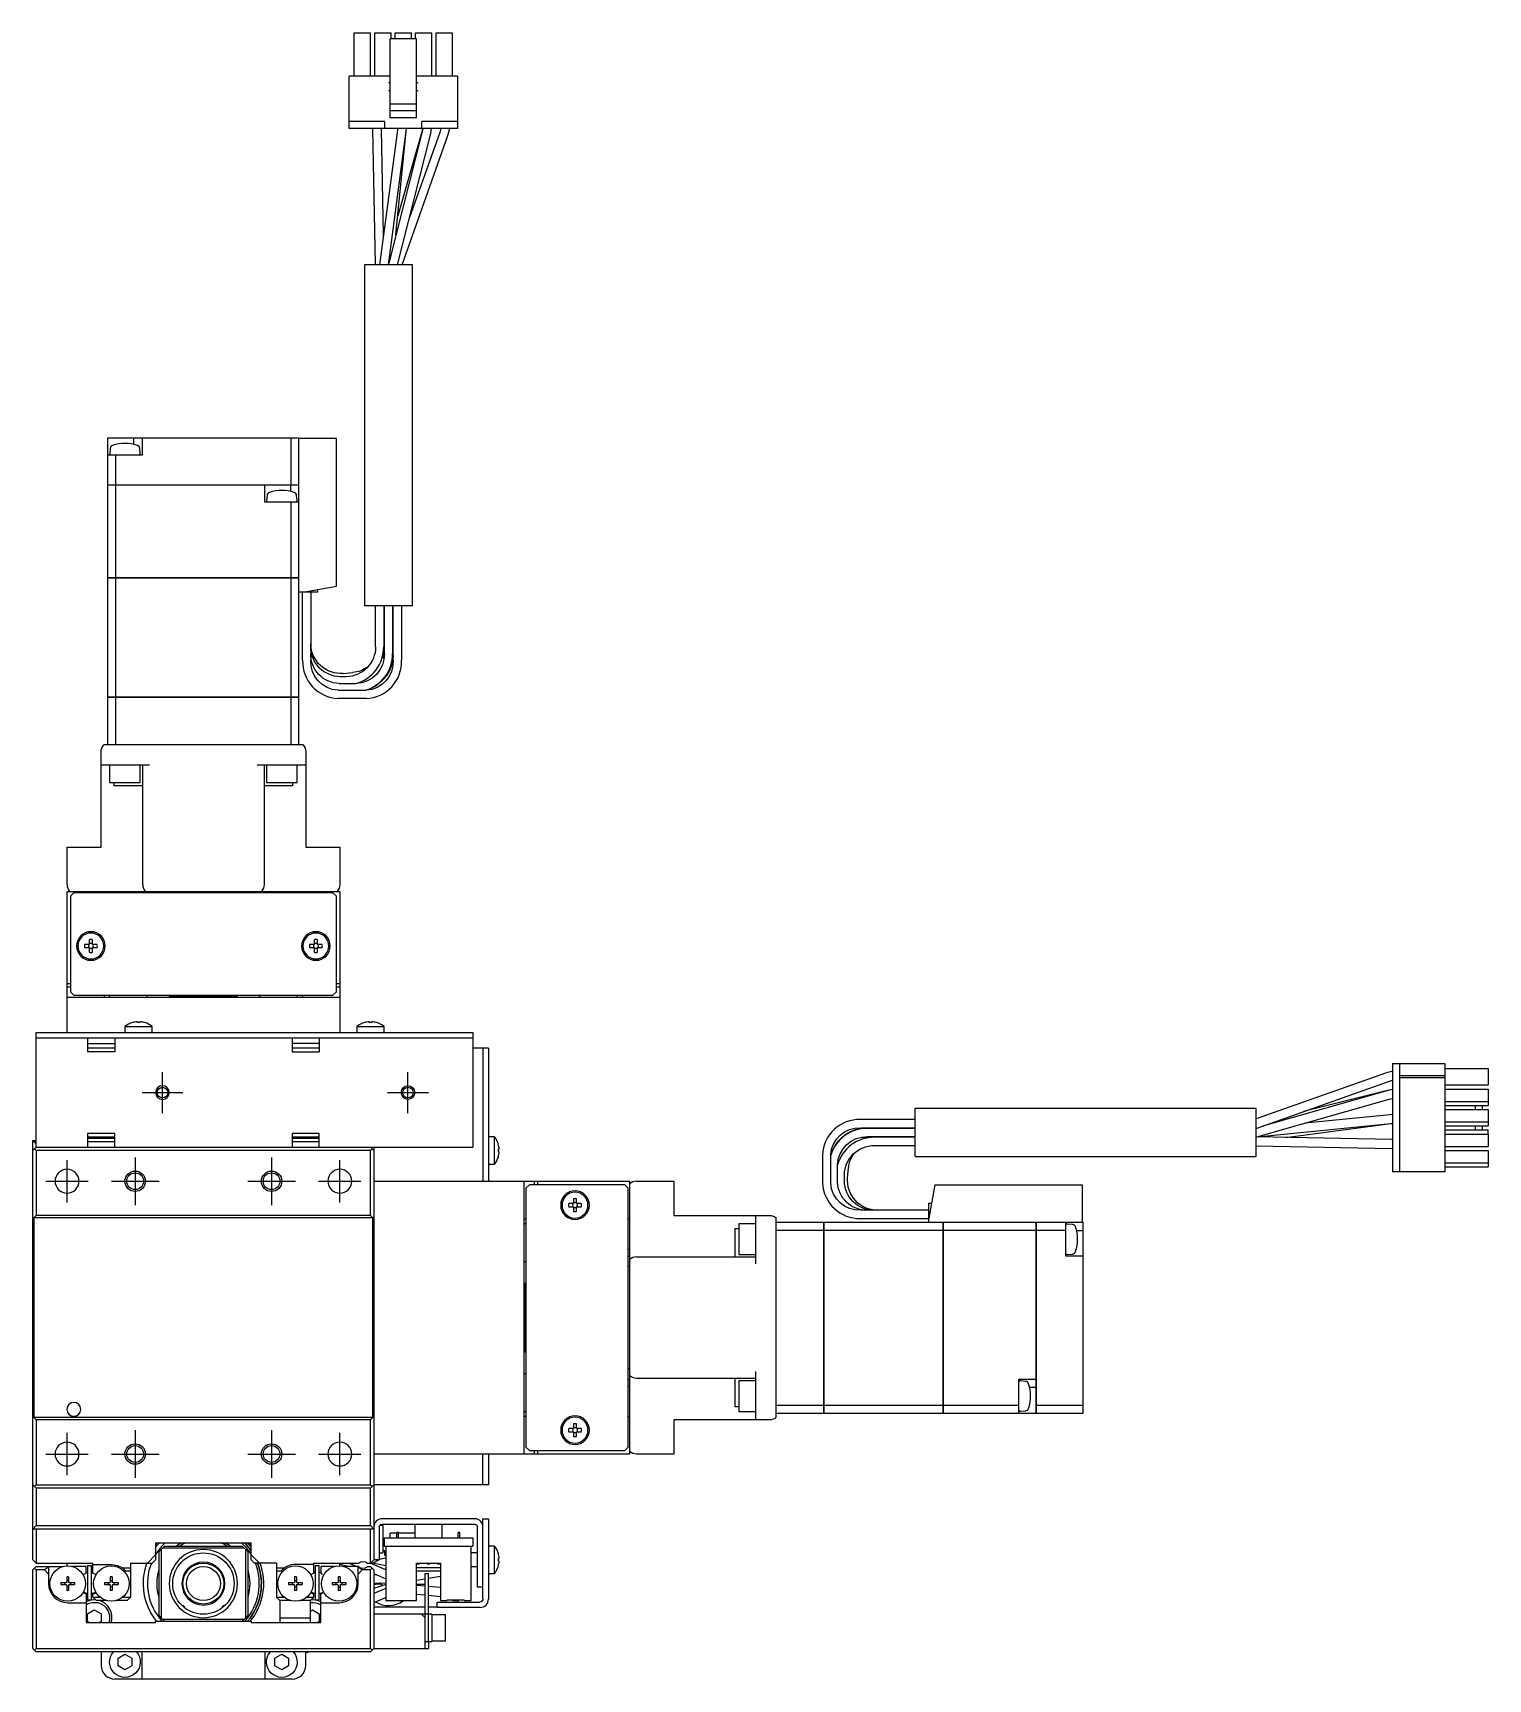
# Model space of a CAD drawing. Extents: x 0 to 1121, y -8 to 892.
# Drawn here: x 907.9 to 1121.3, y 328.4 to 569.8 of the extents above; entities that cross this region are included whole.
import ezdxf

# ---------------------------------------------------------------- set-up
doc = ezdxf.new("R2010")
doc.units = 0
doc.header["$LTSCALE"] = 0.5
doc.linetypes.add('CENTER', pattern=[50.8, 31.75, -6.35, 6.35, -6.35])
for name, color, linetype in [('MSM_CENTER', 1, 'CENTER'), ('MSM_CONTINUOUS', 7, 'CONTINUOUS'), ('MSM_NARROW', 5, 'CONTINUOUS')]:
    doc.layers.add(name, color=color, linetype=linetype)

msp = doc.modelspace()

# ---------------------------------------------------------------- linework, layer by layer
at = {"layer": 'MSM_CENTER'}
for p, q in [((926.91, 411.45), (926.91, 417.45)), ((962.91, 411.45), (962.91, 417.45)), ((923.91, 414.45), (929.91, 414.45)), ((959.91, 414.45), (965.91, 414.45)), ((912.91, 398.35), (912.91, 404.55)), ((922.91, 404.95), (922.91, 397.95)), ((942.91, 404.95), (942.91, 397.95)), ((952.91, 398.35), (952.91, 404.55)), ((909.81, 401.45), (916.01, 401.45)), ((919.41, 401.45), (926.41, 401.45)), ((939.41, 401.45), (946.41, 401.45)), ((949.81, 401.45), (956.01, 401.45)), ((912.91, 358.35), (912.91, 364.55)), ((922.91, 364.95), (922.91, 357.95)), ((942.91, 364.95), (942.91, 357.95)), ((952.91, 358.35), (952.91, 364.55)), ((909.81, 361.45), (916.01, 361.45)), ((919.41, 361.45), (926.41, 361.45)), ((939.41, 361.45), (946.41, 361.45)), ((949.81, 361.45), (956.01, 361.45))]:
    msp.add_line(p, q, dxfattribs=at)
at = {"layer": 'MSM_CONTINUOUS'}
for p, q in [((955.03, 569.85), (957.43, 569.85)), ((955.03, 563.5), (955.03, 569.85)), ((957.43, 563.5), (957.43, 569.85)), ((958.03, 563.5), (958.03, 569.85)), ((958.03, 569.85), (960.43, 569.85)), ((960.43, 568.96), (960.43, 569.85)), ((961.03, 569.85), (963.43, 569.85)), ((961.03, 568.96), (961.03, 569.85)), ((963.43, 568.96), (963.43, 569.85)), ((964.03, 568.96), (964.03, 569.85)), ((964.03, 569.85), (966.43, 569.85)), ((966.43, 563.5), (966.43, 569.85)), ((967.03, 563.5), (967.03, 569.85)), ((967.03, 569.85), (969.43, 569.85)), ((969.43, 563.5), (969.43, 569.85)), ((960.3, 557.4), (960.3, 568.96)), ((964.16, 568.96), (960.3, 568.96)), ((964.16, 557.4), (964.16, 568.96)), ((954.31, 555.85), (954.31, 563.5)), ((960.3, 563.5), (954.31, 563.5)), ((960.3, 562.55), (960.05, 562.55)), ((970.16, 563.5), (964.16, 563.5)), ((964.41, 562.55), (964.16, 562.55)), ((970.16, 563.5), (970.16, 555.85)), ((960.05, 561.4), (960.3, 561.4)), ((964.16, 561.4), (964.41, 561.4)), ((964.16, 559.42), (960.3, 559.42)), ((964.16, 558.4), (960.3, 558.4)), ((959.5, 556.87), (954.31, 556.87)), ((970.16, 555.85), (954.31, 555.85)), ((957.71, 555.85), (957.71, 555.74)), ((957.71, 555.85), (957.71, 555.67)), ((957.71, 555.74), (958.11, 535.85)), ((961.37, 555.61), (958.75, 535.85)), ((959.01, 555.7), (959.01, 555.85)), ((959.32, 540.15), (959.01, 555.7)), ((959.5, 555.85), (959.5, 556.87)), ((960.07, 535.85), (962.66, 555.43)), ((964.98, 555.4), (960.09, 536.06)), ((964.16, 557.4), (960.3, 557.4)), ((961.15, 540.26), (962.67, 555.44)), ((961.4, 555.85), (961.37, 555.61)), ((964.94, 555.35), (961.43, 543.03)), ((962.66, 555.43), (962.7, 555.85)), ((962.67, 555.44), (962.7, 555.85)), ((967.56, 555.25), (963.13, 542.78)), ((965.05, 555.85), (964.94, 555.35)), ((964.96, 555.85), (964.96, 556.87)), ((970.16, 556.87), (964.96, 556.87)), ((965.07, 555.85), (964.98, 555.4)), ((966.24, 555.09), (966.38, 555.85)), ((967.72, 555.85), (967.56, 555.24)), ((968.78, 554.82), (969.04, 555.85)), ((968.78, 554.81), (969.04, 555.85)), ((961.38, 535.85), (966.24, 555.09)), ((962.05, 535.85), (968.78, 554.82)), ((963.56, 535.85), (956.56, 535.85)), ((956.56, 535.85), (956.56, 485.85)), ((963.56, 485.85), (963.56, 535.85)), ((918.91, 503.56), (918.91, 510.45)), ((918.91, 510.45), (946.91, 510.45)), ((922.66, 510.45), (922.66, 509.51)), ((923.91, 510.45), (923.91, 507.95)), ((945.76, 503.56), (945.76, 510.45)), ((946.91, 472.45), (946.91, 510.45)), ((952.41, 510.35), (946.91, 510.35)), ((952.41, 488.71), (952.41, 510.35)), ((923.91, 507.95), (918.91, 507.95)), ((919.25, 508.92), (919.18, 508.16)), ((920.06, 503.56), (920.06, 507.95)), ((923.64, 508.16), (923.57, 508.92)), ((918.91, 503.56), (946.91, 503.56)), ((918.91, 489.95), (918.91, 503.55)), ((946.91, 503.55), (918.91, 503.55)), ((918.92, 503.55), (918.92, 503.56)), ((920.06, 489.95), (920.06, 503.55)), ((920.07, 503.55), (920.07, 503.56)), ((941.91, 501.05), (941.91, 503.55)), ((945.66, 503.55), (945.66, 502.62)), ((945.76, 503.55), (945.76, 503.56)), ((946.9, 503.55), (946.9, 503.56)), ((946.91, 501.05), (941.91, 501.05)), ((942.25, 502.03), (942.18, 501.27)), ((945.76, 489.95), (945.76, 501.05)), ((946.64, 501.27), (946.57, 502.03)), ((918.91, 489.95), (946.91, 489.95)), ((918.91, 472.45), (918.91, 489.94)), ((946.91, 489.94), (918.91, 489.94)), ((918.92, 489.95), (918.92, 489.94)), ((920.06, 472.45), (920.06, 489.94)), ((920.07, 489.95), (920.07, 489.94)), ((945.76, 489.95), (945.76, 489.94)), ((945.76, 472.45), (945.76, 489.94)), ((946.9, 489.95), (946.9, 489.94)), ((949.71, 487.85), (946.91, 487.85)), ((947.46, 477.85), (947.46, 487.85)), ((947.51, 487.85), (952.41, 488.71)), ((948.66, 487.85), (948.66, 477.85)), ((949.71, 487.85), (949.71, 488.24)), ((963.56, 485.85), (956.56, 485.85)), ((958.16, 479.85), (958.16, 485.85)), ((959.36, 485.85), (959.36, 478.85)), ((959.46, 478.85), (959.46, 485.85)), ((960.66, 485.85), (960.66, 478.85)), ((960.76, 477.85), (960.76, 485.85)), ((961.96, 485.85), (961.96, 477.85)), ((948.66, 480.33), (948.67, 480.09)), ((959.31, 478.14), (959.3, 478.11)), ((959.3, 478.11), (959.31, 478.14)), ((959.31, 478.14), (959.46, 479.35)), ((959.36, 478.85), (959.31, 478.14)), ((953.43, 475.92), (954.81, 476.04)), ((952.66, 473.45), (956.76, 473.45)), ((952.82, 474.45), (955.3, 474.45)), ((952.97, 475.45), (953.85, 475.45)), ((956.76, 473.46), (956.72, 473.45)), ((918.91, 472.45), (946.91, 472.45)), ((918.91, 465.45), (918.91, 472.44)), ((946.91, 472.44), (918.91, 472.44)), ((918.92, 472.45), (918.92, 472.44)), ((920.06, 465.45), (920.06, 472.44)), ((920.07, 472.45), (920.07, 472.44)), ((945.76, 472.45), (945.76, 472.44)), ((945.76, 465.45), (945.76, 472.44)), ((946.9, 472.45), (946.9, 472.44)), ((946.91, 465.45), (946.91, 472.44)), ((956.76, 472.25), (952.66, 472.25)), ((917.91, 450.45), (917.91, 464.45)), ((947.53, 465.45), (918.29, 465.45)), ((947.91, 464.45), (947.91, 450.45)), ((925.01, 462.45), (917.91, 462.45)), ((919.16, 462.45), (919.16, 459.95)), ((923.66, 459.95), (923.66, 462.45)), ((924.01, 444.95), (924.01, 462.45)), ((947.91, 462.45), (940.81, 462.45)), ((941.81, 462.45), (941.81, 444.95)), ((942.16, 462.45), (942.16, 459.95)), ((946.66, 459.95), (946.66, 462.45)), ((919.16, 459.95), (923.66, 459.95)), ((919.83, 459.45), (919.83, 459.95)), ((924.01, 459.45), (919.83, 459.45)), ((945.99, 459.45), (941.81, 459.45)), ((942.16, 459.95), (946.66, 459.95)), ((945.99, 459.95), (945.99, 459.45)), ((912.91, 444.95), (912.91, 450.45)), ((912.91, 450.45), (917.91, 450.45)), ((947.91, 450.45), (952.91, 450.45)), ((952.91, 450.45), (952.91, 444.95)), ((912.91, 423.25), (912.91, 443.95)), ((912.91, 443.95), (952.91, 443.95)), ((913.91, 443.75), (913.41, 443.25)), ((913.41, 443.25), (913.41, 429.25)), ((951.91, 443.75), (913.91, 443.75)), ((918.41, 443.95), (918.41, 443.75)), ((922.91, 443.95), (922.91, 443.75)), ((923.91, 443.75), (923.91, 443.95)), ((925.41, 443.95), (925.41, 443.75)), ((940.41, 443.75), (940.41, 443.95)), ((941.91, 443.75), (941.91, 443.95)), ((942.91, 443.75), (942.91, 443.95)), ((947.41, 443.75), (947.41, 443.95)), ((952.41, 443.25), (951.91, 443.75)), ((952.41, 429.25), (952.41, 443.25)), ((952.91, 443.95), (952.91, 423.25)), ((916.17, 436.19), (915.49, 436.19)), ((915.49, 435.71), (916.17, 435.71)), ((916.17, 436.87), (916.17, 436.19)), ((916.17, 435.71), (916.17, 435.03)), ((916.65, 436.19), (916.65, 436.87)), ((917.33, 436.19), (916.65, 436.19)), ((916.65, 435.71), (917.33, 435.71)), ((916.65, 435.03), (916.65, 435.71)), ((949.17, 436.19), (948.49, 436.19)), ((948.49, 435.71), (949.17, 435.71)), ((949.17, 436.87), (949.17, 436.19)), ((949.17, 435.71), (949.17, 435.03)), ((949.65, 436.19), (949.65, 436.87)), ((950.33, 436.19), (949.65, 436.19)), ((949.65, 435.03), (949.65, 435.71)), ((949.65, 435.71), (950.33, 435.71)), ((912.91, 430.45), (913.41, 430.45)), ((912.91, 429.95), (913.41, 429.95)), ((952.41, 430.45), (952.91, 430.45)), ((952.41, 429.95), (952.91, 429.95)), ((912.91, 428.45), (952.91, 428.45)), ((913.41, 429.25), (913.91, 428.75)), ((913.91, 428.75), (951.91, 428.75)), ((918.41, 428.45), (918.41, 428.75)), ((919.16, 428.75), (919.16, 428.45)), ((924.66, 428.45), (924.66, 428.75)), ((927.91, 428.75), (927.91, 428.65)), ((927.91, 428.65), (937.91, 428.65)), ((927.91, 428.65), (928.11, 428.45)), ((937.71, 428.45), (937.91, 428.65)), ((937.91, 428.65), (937.91, 428.75)), ((941.16, 428.75), (941.16, 428.45)), ((946.66, 428.45), (946.66, 428.75)), ((947.41, 428.75), (947.41, 428.45)), ((951.91, 428.75), (952.41, 429.25)), ((908.41, 423.25), (972.41, 423.25)), ((908.41, 406.45), (908.41, 423.25)), ((921.41, 424.15), (925.41, 424.15)), ((921.41, 424.15), (921.41, 423.25)), ((922.52, 424.72), (922.52, 424.72)), ((923.23, 424.72), (923.23, 424.84)), ((923.59, 424.72), (923.23, 424.72)), ((923.59, 424.84), (923.59, 424.72)), ((924.3, 424.72), (924.3, 424.72)), ((925.41, 423.25), (925.41, 424.15)), ((955.41, 424.15), (959.41, 424.15)), ((955.41, 424.15), (955.41, 423.25)), ((956.52, 424.72), (956.52, 424.72)), ((957.23, 424.72), (957.23, 424.84)), ((957.59, 424.72), (957.23, 424.72)), ((957.59, 424.84), (957.59, 424.72)), ((958.3, 424.72), (958.3, 424.72)), ((959.41, 423.25), (959.41, 424.15)), ((972.41, 423.25), (972.41, 406.45)), ((972.41, 422.45), (908.41, 422.45)), ((915.91, 422.45), (915.91, 420.45)), ((915.91, 421.65), (919.91, 421.65)), ((919.91, 420.95), (915.91, 420.95)), ((919.91, 420.45), (915.91, 420.45)), ((919.91, 422.45), (919.91, 420.45)), ((945.91, 422.45), (945.91, 420.45)), ((949.91, 421.65), (945.91, 421.65)), ((949.91, 420.95), (945.91, 420.95)), ((945.91, 420.45), (949.91, 420.45)), ((949.91, 422.45), (949.91, 420.45)), ((974.71, 420.95), (972.41, 420.95)), ((973.91, 420.95), (973.91, 401.45)), ((974.71, 420.95), (974.71, 401.45)), ((1107.31, 418.7), (1107.31, 402.85)), ((1107.31, 418.7), (1114.96, 418.7)), ((1108.33, 418.7), (1108.33, 402.85)), ((1114.96, 418.7), (1114.96, 402.85)), ((1114.96, 417.97), (1121.31, 417.97)), ((1121.31, 417.97), (1121.31, 415.57)), ((1106.28, 417.32), (1087.31, 410.59)), ((1087.31, 409.21), (1106.71, 416.1)), ((1107.31, 417.58), (1106.28, 417.32)), ((1106.71, 416.1), (1107.31, 416.26)), ((1106.71, 416.09), (1107.31, 416.26)), ((1114.96, 416.92), (1108.33, 416.92)), ((1114.96, 416.62), (1108.33, 416.62)), ((1114.96, 415.57), (1121.31, 415.57)), ((1087.4, 407.95), (1106.82, 413.48)), ((1106.46, 414.73), (1088.25, 409.54)), ((1106.55, 414.78), (1094.24, 411.67)), ((1107.31, 414.9), (1106.46, 414.73)), ((1107.31, 414.91), (1106.55, 414.78)), ((1106.82, 413.48), (1107.31, 413.59)), ((1114.96, 414.97), (1121.31, 414.97)), ((1114.96, 413.17), (1121.31, 413.17)), ((1121.31, 414.97), (1121.31, 413.17)), ((1121.31, 413.17), (1121.31, 412.57)), ((1037.31, 410.5), (1029.31, 410.5)), ((1037.31, 405.1), (1037.31, 412.1)), ((1087.31, 412.1), (1037.31, 412.1)), ((1087.31, 405.1), (1087.31, 412.1)), ((1106.9, 411.21), (1094.49, 409.97)), ((1107.31, 411.24), (1106.9, 411.21)), ((1114.96, 412.57), (1121.31, 412.57)), ((1114.96, 411.97), (1121.31, 411.97)), ((1119.42, 412.57), (1119.42, 411.97)), ((1120.42, 412.57), (1120.42, 411.97)), ((1121.31, 411.97), (1121.31, 410.17)), ((919.91, 408.45), (915.91, 408.45)), ((915.91, 408.45), (915.91, 406.45)), ((919.91, 406.45), (919.91, 408.45)), ((949.91, 408.45), (945.91, 408.45)), ((945.91, 408.45), (945.91, 406.45)), ((949.91, 406.45), (949.91, 408.45)), ((1029.31, 409.3), (1037.31, 409.3)), ((1029.6, 407.85), (1030.81, 408)), ((1037.31, 409.2), (1030.31, 409.2)), ((1030.31, 408), (1037.31, 408)), ((1087.43, 407.96), (1107.03, 409.92)), ((1091.61, 407.86), (1107.07, 409.91)), ((1107.03, 409.92), (1107.31, 409.94)), ((1114.96, 410.17), (1121.31, 410.17)), ((1114.96, 409.57), (1121.31, 409.57)), ((1114.96, 408.97), (1121.31, 408.97)), ((1114.96, 408.37), (1121.31, 408.37)), ((1119.42, 409.57), (1119.42, 408.97)), ((1120.42, 409.57), (1120.42, 408.97)), ((1121.31, 410.17), (1121.31, 409.57)), ((1121.31, 408.37), (1121.31, 408.97)), ((1121.31, 408.37), (1121.31, 406.57)), ((907.91, 345.95), (907.91, 407.45)), ((908.41, 406.95), (907.91, 407.45)), ((907.91, 407.45), (908.41, 407.45)), ((907.91, 405.95), (908.16, 406.2)), ((908.41, 406.45), (908.16, 406.2)), ((908.16, 406.2), (908.41, 405.95)), ((908.41, 406.45), (972.41, 406.45)), ((908.41, 405.95), (908.41, 396.45)), ((957.41, 405.95), (908.41, 405.95)), ((915.91, 407.95), (919.91, 407.95)), ((915.91, 407.75), (919.91, 407.75)), ((919.91, 407.25), (915.91, 407.25)), ((945.91, 407.95), (949.91, 407.95)), ((945.91, 407.75), (949.91, 407.75)), ((949.91, 407.25), (945.91, 407.25)), ((957.66, 406.2), (957.41, 406.45)), ((957.41, 405.95), (957.66, 406.2)), ((957.41, 396.45), (957.41, 405.95)), ((957.66, 406.2), (957.91, 405.95)), ((957.91, 406.45), (957.91, 345.95)), ((975.61, 407.95), (974.71, 407.95)), ((975.61, 403.95), (975.61, 407.95)), ((976.17, 406.88), (976.17, 406.9)), ((976.17, 406.15), (976.3, 406.15)), ((976.17, 405.75), (976.17, 406.15)), ((976.3, 405.75), (976.17, 405.75)), ((1029.57, 407.84), (1029.6, 407.85)), ((1029.6, 407.84), (1029.57, 407.84)), ((1030.31, 407.9), (1029.6, 407.84)), ((1037.31, 407.9), (1030.31, 407.9)), ((1031.31, 406.7), (1037.31, 406.7)), ((1107.23, 407.55), (1087.31, 407.95)), ((1087.31, 406.65), (1107.2, 406.25)), ((1107.31, 407.55), (1107.16, 407.55)), ((1107.2, 406.25), (1107.31, 406.25)), ((1107.31, 407.55), (1107.23, 407.55)), ((1114.96, 406.57), (1121.31, 406.57)), ((1114.96, 405.97), (1121.31, 405.97)), ((1121.31, 405.97), (1121.31, 404.17)), ((974.71, 403.95), (975.61, 403.95)), ((976.17, 405), (976.17, 405.02)), ((1023.71, 405.3), (1023.71, 401.2)), ((1024.91, 401.2), (1024.91, 405.3)), ((1024.92, 405.29), (1024.91, 405.26)), ((1025.91, 401.36), (1025.91, 403.84)), ((1027.39, 401.96), (1027.51, 403.35)), ((1037.31, 405.1), (1087.31, 405.1)), ((1114.96, 404.17), (1121.31, 404.17)), ((1114.96, 403.57), (1121.31, 403.57)), ((1121.31, 404.17), (1121.31, 403.57)), ((957.91, 401.45), (995.41, 401.45)), ((979.91, 401.45), (979.91, 361.45)), ((980.71, 400.95), (980.21, 400.45)), ((994.71, 400.95), (980.71, 400.95)), ((981.41, 401.45), (981.41, 400.95)), ((981.91, 401.45), (981.91, 400.95)), ((995.21, 400.45), (994.71, 400.95)), ((995.41, 401.45), (995.41, 361.45)), ((996.41, 401.45), (1001.91, 401.45)), ((1001.91, 401.45), (1001.91, 396.45)), ((1026.91, 401.51), (1026.91, 402.39)), ((1040.17, 400.95), (1039.31, 396.05)), ((1040.17, 400.95), (1061.81, 400.95)), ((1061.81, 395.45), (1061.81, 400.95)), ((1114.96, 402.85), (1107.31, 402.85)), ((980.21, 400.45), (980.21, 362.45)), ((987.17, 398.87), (987.17, 398.19)), ((987.65, 398.19), (987.65, 398.87)), ((995.21, 362.45), (995.21, 400.45)), ((908.41, 396.45), (908.06, 396.1)), ((957.76, 396.1), (908.06, 396.1)), ((908.06, 396.1), (908.06, 366.8)), ((957.41, 396.45), (908.41, 396.45)), ((957.76, 396.1), (957.41, 396.45)), ((957.76, 366.8), (957.76, 396.1)), ((979.91, 395.95), (980.21, 395.95)), ((987.17, 398.19), (986.49, 398.19)), ((986.49, 397.71), (987.17, 397.71)), ((987.17, 397.71), (987.17, 397.03)), ((988.33, 398.19), (987.65, 398.19)), ((987.65, 397.03), (987.65, 397.71)), ((987.65, 397.71), (988.33, 397.71)), ((995.41, 395.95), (995.21, 395.95)), ((1001.91, 396.45), (1015.91, 396.45)), ((1013.91, 389.35), (1013.91, 396.45)), ((1016.91, 366.83), (1016.91, 396.07)), ((1039.31, 397.2), (1029.31, 397.2)), ((1029.31, 396), (1039.31, 396)), ((1031.79, 397.2), (1031.55, 397.2)), ((1039.31, 395.45), (1039.31, 398.25)), ((1039.31, 398.25), (1039.7, 398.25)), ((980.21, 395.2), (979.91, 395.2)), ((1010.91, 394.53), (1011.41, 394.53)), ((1010.91, 390.35), (1010.91, 394.53)), ((1011.41, 395.2), (1011.41, 390.7)), ((1013.91, 395.2), (1011.41, 395.2)), ((1016.91, 395.45), (1023.9, 395.45)), ((1016.91, 394.29), (1023.9, 394.29)), ((1023.9, 367.45), (1023.9, 395.45)), ((1023.91, 395.44), (1023.9, 395.44)), ((1023.91, 394.29), (1023.9, 394.29)), ((1023.91, 395.45), (1023.91, 367.45)), ((1023.91, 395.45), (1061.91, 395.45)), ((1023.91, 394.29), (1041.4, 394.29)), ((1041.4, 367.45), (1041.4, 395.45)), ((1041.41, 395.44), (1041.4, 395.44)), ((1041.41, 394.29), (1041.4, 394.29)), ((1041.41, 395.45), (1041.41, 367.45)), ((1041.41, 394.29), (1055.01, 394.29)), ((1055.01, 395.45), (1055.01, 367.45)), ((1055.01, 395.44), (1055.02, 395.44)), ((1055.01, 394.29), (1055.02, 394.29)), ((1055.02, 395.45), (1055.02, 367.45)), ((1055.02, 394.29), (1059.41, 394.29)), ((1059.41, 390.45), (1059.41, 395.45)), ((1060.39, 395.11), (1059.62, 395.18)), ((1061.91, 394.2), (1060.97, 394.2)), ((1061.91, 367.45), (1061.91, 395.45)), ((995.41, 391.45), (995.21, 391.45)), ((979.91, 389.7), (980.21, 389.7)), ((995.21, 390.45), (995.41, 390.45)), ((995.41, 388.95), (995.21, 388.95)), ((996.41, 390.35), (1013.91, 390.35)), ((1011.41, 390.7), (1013.91, 390.7)), ((1061.91, 390.45), (1059.41, 390.45)), ((1059.62, 390.72), (1060.39, 390.78)), ((980.11, 386.45), (979.91, 386.25)), ((980.11, 386.45), (980.11, 376.45)), ((980.21, 386.45), (980.11, 386.45)), ((979.91, 376.65), (980.11, 376.45)), ((980.11, 376.45), (980.21, 376.45)), ((980.21, 373.2), (979.91, 373.2)), ((995.21, 373.95), (995.41, 373.95)), ((995.21, 372.45), (995.41, 372.45)), ((1013.91, 372.55), (996.41, 372.55)), ((1010.91, 368.37), (1010.91, 372.55)), ((1011.41, 372.2), (1011.41, 367.7)), ((1013.91, 372.2), (1011.41, 372.2)), ((1013.91, 366.45), (1013.91, 373.55)), ((1052.51, 372.45), (1055.01, 372.45)), ((1052.51, 367.45), (1052.51, 372.45)), ((1053.5, 372.11), (1052.73, 372.18)), ((995.21, 371.45), (995.41, 371.45)), ((1055.01, 371.2), (1054.08, 371.2)), ((979.91, 367.7), (980.21, 367.7)), ((980.21, 366.95), (979.91, 366.95)), ((995.21, 366.95), (995.41, 366.95)), ((1011.41, 368.37), (1010.91, 368.37)), ((1011.41, 367.7), (1013.91, 367.7)), ((1016.91, 368.6), (1023.9, 368.6)), ((1016.91, 367.45), (1023.9, 367.45)), ((1023.91, 368.61), (1023.9, 368.61)), ((1023.91, 367.46), (1023.9, 367.46)), ((1023.91, 368.6), (1041.4, 368.6)), ((1023.91, 367.45), (1041.4, 367.45)), ((1041.41, 368.61), (1041.4, 368.61)), ((1041.41, 367.46), (1041.4, 367.46)), ((1041.41, 368.6), (1052.51, 368.6)), ((1041.41, 367.45), (1055.01, 367.45)), ((1052.73, 367.72), (1053.5, 367.78)), ((1055.01, 368.61), (1055.02, 368.61)), ((1055.01, 367.46), (1055.02, 367.46)), ((1055.02, 368.6), (1061.91, 368.6)), ((1055.02, 367.45), (1061.91, 367.45)), ((908.06, 366.8), (908.41, 366.45)), ((957.76, 366.8), (908.06, 366.8)), ((908.41, 366.45), (908.41, 356.95)), ((957.41, 366.45), (908.41, 366.45)), ((957.41, 366.45), (957.76, 366.8)), ((957.41, 356.95), (957.41, 366.45)), ((987.17, 365.19), (986.49, 365.19)), ((986.49, 364.71), (987.17, 364.71)), ((987.17, 365.87), (987.17, 365.19)), ((987.17, 364.71), (987.17, 364.03)), ((987.65, 365.19), (987.65, 365.87)), ((988.33, 365.19), (987.65, 365.19)), ((987.65, 364.03), (987.65, 364.71)), ((987.65, 364.71), (988.33, 364.71)), ((1015.91, 366.45), (1001.91, 366.45)), ((1001.91, 366.45), (1001.91, 361.45)), ((980.21, 362.45), (980.71, 361.95)), ((994.71, 361.95), (995.21, 362.45)), ((995.41, 361.45), (957.91, 361.45)), ((973.91, 356.95), (973.91, 361.45)), ((974.71, 361.45), (974.71, 356.95)), ((980.71, 361.95), (994.71, 361.95)), ((981.41, 361.95), (981.41, 361.45)), ((981.91, 361.95), (981.91, 361.45)), ((1001.91, 361.45), (996.41, 361.45)), ((908.41, 356.45), (907.91, 356.95)), ((908.41, 356.95), (908.16, 356.7)), ((908.41, 356.95), (957.41, 356.95)), ((908.41, 356.45), (908.41, 350.95)), ((957.41, 356.45), (908.41, 356.45)), ((957.66, 356.7), (957.41, 356.95)), ((957.41, 356.45), (957.66, 356.7)), ((957.41, 350.95), (957.41, 356.45)), ((957.91, 356.95), (957.66, 356.7)), ((974.71, 356.95), (957.91, 356.95)), ((907.91, 350.45), (908.41, 350.95)), ((957.91, 350.45), (907.91, 350.45)), ((908.41, 350.95), (957.41, 350.95)), ((908.41, 350.45), (908.41, 345.45)), ((957.91, 350.45), (957.41, 350.95)), ((957.41, 345.45), (957.41, 350.45)), ((958.71, 350.75), (958.71, 345.95)), ((959.21, 350.95), (958.76, 350.95)), ((972.71, 351.95), (959.11, 351.95)), ((959.11, 351.15), (972.71, 351.15)), ((959.21, 350.95), (959.21, 346.95)), ((963.91, 351.15), (963.91, 349.15)), ((967.91, 349.15), (967.91, 351.15)), ((973.11, 341.95), (973.11, 350.75)), ((973.91, 351.95), (974.71, 351.95)), ((973.91, 340.25), (973.91, 351.95)), ((974.71, 351.95), (974.71, 340.15)), ((925.91, 348.45), (939.91, 348.45)), ((925.91, 348.45), (925.91, 345.95)), ((926.91, 347.65), (926.71, 347.45)), ((926.91, 347.65), (927.21, 347.95)), ((938.91, 347.65), (926.91, 347.65)), ((927.21, 347.95), (938.61, 347.95)), ((938.61, 347.95), (939.41, 347.15)), ((939.91, 345.95), (939.91, 348.45)), ((959.41, 349.15), (959.41, 347.95)), ((959.41, 349.15), (972.41, 349.15)), ((959.41, 347.95), (972.41, 347.95)), ((959.66, 347.95), (959.66, 339.95)), ((960.3, 349.15), (960.3, 349.83)), ((961.28, 349.83), (960.3, 349.83)), ((961.28, 349.15), (961.28, 349.95)), ((961.53, 349.95), (961.28, 349.95)), ((961.53, 349.15), (961.53, 349.95)), ((963.91, 349.83), (961.53, 349.83)), ((970.28, 349.15), (970.28, 349.95)), ((970.53, 349.95), (970.28, 349.95)), ((970.53, 349.15), (970.53, 349.95)), ((972.16, 339.95), (972.16, 347.95)), ((972.41, 349.15), (972.41, 347.95)), ((975.61, 347.95), (974.71, 347.95)), ((975.61, 343.95), (975.61, 347.95)), ((908.41, 345.45), (907.91, 345.95)), ((908.41, 345.45), (916.71, 345.45)), ((912.91, 345.05), (912.91, 345.45)), ((916.71, 343.99), (916.71, 345.45)), ((916.71, 345.25), (919.41, 345.25)), ((922.21, 345.45), (925.41, 345.45)), ((922.21, 345.45), (922.21, 340.45)), ((924.7, 345.45), (925.91, 346.65)), ((925.91, 345.95), (925.41, 345.45)), ((926.41, 347.15), (926.71, 347.45)), ((926.41, 337.75), (926.41, 347.15)), ((926.71, 347.45), (926.71, 337.45)), ((939.11, 337.45), (939.11, 347.45)), ((939.41, 347.15), (939.41, 337.75)), ((939.91, 346.65), (941.12, 345.45)), ((940.41, 345.45), (939.91, 345.95)), ((943.61, 345.45), (940.41, 345.45)), ((943.61, 345.45), (943.61, 340.45)), ((949.11, 345.25), (946.41, 345.25)), ((949.11, 345.45), (955.65, 345.45)), ((949.11, 343.99), (949.11, 345.45)), ((952.91, 345.05), (952.91, 345.45)), ((952.91, 345.28), (954.43, 344.95)), ((954.29, 345.45), (955.47, 344.95)), ((956.97, 345.45), (957.41, 345.45)), ((959.66, 344.47), (957.36, 345.45)), ((957.91, 345.95), (957.41, 345.45)), ((959.66, 345.04), (957.47, 345.51)), ((958.71, 345.95), (957.91, 345.95)), ((958.71, 346.95), (959.21, 346.95)), ((959.5, 347.26), (959.21, 347.26)), ((959.5, 346.55), (959.5, 347.26)), ((959.66, 346.55), (959.5, 346.55)), ((964.16, 345.45), (967.66, 345.45)), ((964.16, 339.95), (964.16, 345.45)), ((967.66, 345.45), (967.66, 339.95)), ((973.11, 346.95), (972.16, 346.95)), ((976.17, 346.88), (976.17, 346.9)), ((976.17, 346.15), (976.3, 346.15)), ((976.17, 345.75), (976.17, 346.15)), ((976.3, 345.75), (976.17, 345.75)), ((908.16, 344.7), (907.91, 344.45)), ((907.91, 332.95), (907.91, 344.45)), ((908.16, 344.7), (908.41, 344.95)), ((908.41, 344.45), (908.16, 344.7)), ((908.41, 344.95), (912.3, 344.95)), ((908.41, 344.45), (908.41, 332.95)), ((909.61, 344.45), (908.41, 344.45)), ((910.21, 344.87), (909.61, 344.45)), ((909.61, 344.45), (910.21, 343.85)), ((910.21, 344.95), (910.21, 342.45)), ((913.15, 343.45), (912.86, 343.45)), ((912.86, 343.45), (912.86, 342.65)), ((912.86, 342.92), (913.15, 342.92)), ((913.15, 343.45), (913.15, 342.65)), ((915.71, 344.95), (913.72, 344.95)), ((915.42, 343.82), (915.71, 343.99)), ((915.71, 343.99), (915.71, 344.95)), ((915.91, 345.06), (915.91, 340.06)), ((916.51, 345.06), (915.91, 345.06)), ((916.51, 340.06), (916.51, 345.06)), ((917, 343.82), (916.71, 343.99)), ((919.55, 343.45), (919.26, 343.45)), ((919.26, 343.45), (919.26, 342.65)), ((919.26, 342.92), (919.55, 342.92)), ((919.55, 343.45), (919.55, 342.65)), ((921.01, 344.75), (922.21, 344.75)), ((922.21, 344.25), (921.55, 344.25)), ((930.05, 343.76), (930.11, 343.82)), ((930.11, 343.89), (930.11, 343.82)), ((943.61, 344.75), (944.81, 344.75)), ((944.27, 344.25), (943.61, 344.25)), ((946.55, 343.45), (946.26, 343.45)), ((946.26, 343.45), (946.26, 342.65)), ((946.26, 342.92), (946.55, 342.92)), ((946.55, 343.45), (946.55, 342.65)), ((949.11, 343.99), (948.82, 343.82)), ((949.31, 345.06), (949.31, 340.06)), ((949.91, 345.06), (949.31, 345.06)), ((949.91, 340.06), (949.91, 345.06)), ((950.11, 344.95), (950.11, 343.99)), ((952.1, 344.95), (950.11, 344.95)), ((950.11, 343.99), (950.4, 343.82)), ((952.95, 343.45), (952.66, 343.45)), ((952.66, 343.45), (952.66, 342.65)), ((952.66, 342.92), (952.95, 342.92)), ((952.95, 343.45), (952.95, 342.65)), ((955.65, 344.95), (953.52, 344.95)), ((955.61, 342.45), (955.61, 344.95)), ((956.21, 344.45), (955.61, 344.87)), ((955.61, 343.85), (956.21, 344.45)), ((957.41, 344.45), (956.21, 344.45)), ((956.97, 344.95), (957.41, 344.95)), ((957.91, 344.45), (957.41, 344.95)), ((957.66, 344.7), (957.41, 344.45)), ((957.41, 332.95), (957.41, 344.45)), ((957.91, 344.45), (957.91, 332.95)), ((957.91, 343.91), (959.66, 343.17)), ((958.33, 343.73), (957.91, 343.74)), ((967.66, 344.75), (964.16, 344.75)), ((967.66, 344.25), (964.16, 344.25)), ((964.16, 342.93), (965.41, 343.15)), ((965.41, 332.95), (965.41, 343.95)), ((965.41, 343.95), (965.91, 343.95)), ((965.91, 333.95), (965.91, 343.95)), ((965.91, 343.24), (967.66, 343.55)), ((972.16, 344.95), (973.11, 344.95)), ((974.71, 343.95), (975.61, 343.95)), ((976.17, 345), (976.17, 345.02)), ((912.01, 342.59), (912.8, 342.59)), ((912.01, 342.59), (912.01, 342.3)), ((912.01, 342.3), (912.8, 342.3)), ((912.54, 342.59), (912.54, 342.3)), ((912.86, 342.24), (912.86, 341.45)), ((912.86, 341.98), (913.15, 341.98)), ((913.15, 341.45), (912.86, 341.45)), ((913.15, 342.24), (913.15, 341.45)), ((913.21, 342.59), (914.01, 342.59)), ((913.21, 342.3), (914.01, 342.3)), ((913.48, 342.3), (913.48, 342.59)), ((914.01, 342.59), (914.01, 342.3)), ((915.71, 340.9), (915.42, 341.07)), ((915.71, 340.9), (915.71, 336.75)), ((916.71, 340.9), (917, 341.07)), ((916.71, 340.45), (916.71, 340.9)), ((916.71, 340.45), (917.75, 340.45)), ((917.21, 339.95), (916.71, 340.45)), ((918.41, 342.59), (919.2, 342.59)), ((918.41, 342.59), (918.41, 342.3)), ((918.41, 342.3), (919.2, 342.3)), ((918.94, 342.59), (918.94, 342.3)), ((919.26, 342.24), (919.26, 341.45)), ((919.26, 341.98), (919.55, 341.98)), ((919.55, 341.45), (919.26, 341.45)), ((919.55, 342.24), (919.55, 341.45)), ((919.61, 342.59), (920.41, 342.59)), ((919.61, 342.3), (920.41, 342.3)), ((919.88, 342.3), (919.88, 342.59)), ((920.41, 342.59), (920.41, 342.3)), ((921.07, 340.45), (922.21, 340.45)), ((922.21, 340.45), (921.71, 339.95)), ((930.11, 341.07), (930.05, 341.14)), ((930.11, 341.07), (930.11, 341)), ((943.61, 340.45), (944.75, 340.45)), ((944.11, 339.95), (943.61, 340.45)), ((945.41, 342.59), (946.2, 342.59)), ((945.41, 342.59), (945.41, 342.3)), ((945.41, 342.3), (946.2, 342.3)), ((945.94, 342.59), (945.94, 342.3)), ((946.26, 342.24), (946.26, 341.45)), ((946.26, 341.98), (946.55, 341.98)), ((946.55, 341.45), (946.26, 341.45)), ((946.55, 342.24), (946.55, 341.45)), ((946.61, 342.59), (947.41, 342.59)), ((946.61, 342.3), (947.41, 342.3)), ((946.88, 342.3), (946.88, 342.59)), ((947.41, 342.59), (947.41, 342.3)), ((948.07, 340.45), (949.11, 340.45)), ((949.11, 340.45), (948.61, 339.95)), ((948.82, 341.07), (949.11, 340.9)), ((949.11, 340.45), (949.11, 340.9)), ((950.4, 341.07), (950.11, 340.9)), ((950.11, 336.75), (950.11, 340.9)), ((951.81, 342.59), (952.6, 342.59)), ((951.81, 342.59), (951.81, 342.3)), ((951.81, 342.3), (952.6, 342.3)), ((952.34, 342.59), (952.34, 342.3)), ((952.66, 342.24), (952.66, 341.45)), ((952.66, 341.98), (952.95, 341.98)), ((952.95, 341.45), (952.66, 341.45)), ((952.95, 342.24), (952.95, 341.45)), ((953.01, 342.59), (953.81, 342.59)), ((953.01, 342.3), (953.81, 342.3)), ((953.28, 342.3), (953.28, 342.59)), ((953.81, 342.59), (953.81, 342.3)), ((957.91, 342.54), (959.66, 342.51)), ((957.91, 342.37), (958.85, 342.5)), ((958.65, 342.39), (957.91, 342.25)), ((959.66, 342.3), (957.91, 341.74)), ((959.66, 341.73), (957.91, 340.98)), ((957.91, 339.68), (959.66, 340.42)), ((965.41, 342.31), (964.16, 342.34)), ((965.41, 342.08), (964.16, 342.19)), ((964.16, 340.89), (965.41, 340.78)), ((967.66, 341.88), (965.91, 342.03)), ((965.91, 340.73), (967.66, 340.57)), ((973.91, 341.95), (973.11, 341.95)), ((913.01, 339.65), (915.71, 339.65)), ((915.91, 340.06), (916.51, 340.06)), ((915.91, 338.02), (916.91, 338.6)), ((915.91, 336.87), (915.91, 338.02)), ((916.91, 338.6), (917.91, 338.02)), ((918.7, 339.95), (917.21, 339.95)), ((917.91, 338.02), (917.91, 336.87)), ((921.71, 339.95), (920.12, 339.95)), ((929.75, 339.25), (929.93, 339.25)), ((930.16, 339.02), (929.93, 339.25)), ((930.16, 339.02), (929.99, 339.02)), ((930.16, 338.89), (930.16, 339.02)), ((931.85, 339.48), (931.85, 339.48)), ((935.88, 339.25), (935.66, 339.02)), ((935.83, 339.02), (935.66, 339.02)), ((935.66, 339.02), (935.66, 338.89)), ((935.66, 338.89), (935.66, 338.89)), ((935.88, 339.25), (936.07, 339.25)), ((945.7, 339.95), (944.11, 339.95)), ((944.11, 339.95), (944.11, 336.75)), ((948.61, 339.95), (947.12, 339.95)), ((948.61, 336.75), (948.61, 339.95)), ((948.61, 338.43), (948.91, 338.6)), ((948.91, 338.6), (949.91, 338.02)), ((949.31, 340.06), (949.91, 340.06)), ((949.91, 338.02), (949.91, 336.87)), ((950.11, 339.65), (952.81, 339.65)), ((965.41, 338.98), (957.91, 338.98)), ((959.66, 339.95), (964.16, 339.95)), ((967.21, 338.98), (965.91, 338.98)), ((967.21, 338.95), (967.21, 339.75)), ((967.21, 339.75), (973.41, 339.75)), ((973.51, 338.95), (967.21, 338.95)), ((967.66, 339.95), (968.66, 339.95)), ((968.66, 339.95), (968.66, 340.05)), ((968.66, 340.05), (971.16, 340.05)), ((969.46, 340.05), (969.46, 339.95)), ((969.46, 339.95), (970.36, 339.95)), ((969.83, 340.05), (969.83, 339.95)), ((969.98, 340.05), (969.98, 339.95)), ((970.16, 339.95), (970.16, 339.75)), ((970.36, 340.05), (970.36, 339.95)), ((971.16, 339.95), (971.16, 340.05)), ((971.16, 339.95), (972.16, 339.95)), ((915.71, 336.75), (925.91, 336.75)), ((916.12, 336.75), (915.91, 336.87)), ((917.91, 336.87), (917.7, 336.75)), ((925.91, 336.75), (925.91, 336.95)), ((925.91, 336.95), (939.91, 336.95)), ((926.71, 337.45), (926.41, 337.75)), ((926.71, 337.45), (926.91, 337.25)), ((926.91, 337.25), (938.91, 337.25)), ((927.21, 336.95), (926.91, 337.25)), ((938.91, 337.25), (938.61, 336.95)), ((938.91, 337.25), (939.11, 337.45)), ((939.41, 337.75), (939.11, 337.45)), ((939.91, 336.95), (939.91, 336.75)), ((939.91, 336.75), (950.11, 336.75)), ((944.11, 337.45), (948.61, 337.45)), ((949.91, 336.87), (949.7, 336.75)), ((966.41, 337.95), (957.91, 337.95)), ((964.91, 337.95), (965.41, 337.45)), ((966.41, 337.95), (966.41, 333.95)), ((968.41, 337.85), (966.41, 337.85)), ((968.41, 334.05), (968.41, 337.85)), ((965.41, 333.95), (966.41, 333.95)), ((965.91, 333.95), (965.91, 332.95)), ((966.41, 334.05), (968.41, 334.05)), ((907.91, 332.95), (908.41, 332.45)), ((908.16, 332.7), (908.41, 332.95)), ((908.41, 332.95), (957.41, 332.95)), ((957.41, 332.45), (908.41, 332.45)), ((917.91, 332.45), (917.91, 330.45)), ((920.41, 331.52), (921.41, 332.1)), ((920.41, 330.37), (920.41, 331.52)), ((921.41, 332.1), (922.41, 331.52)), ((922.41, 331.52), (922.41, 330.37)), ((923.91, 328.45), (923.91, 332.45)), ((941.91, 332.45), (941.91, 328.45)), ((943.41, 331.52), (944.41, 332.1)), ((943.41, 330.37), (943.41, 331.52)), ((944.41, 332.1), (945.41, 331.52)), ((945.41, 331.52), (945.41, 330.37)), ((948.61, 332.45), (947.91, 332.32)), ((947.91, 330.45), (947.91, 332.45)), ((957.41, 332.95), (957.66, 332.7)), ((957.91, 332.95), (957.41, 332.45)), ((957.91, 332.95), (965.91, 332.95)), ((923.91, 328.45), (919.91, 328.45)), ((921.41, 329.79), (920.41, 330.37)), ((922.41, 330.37), (921.41, 329.79)), ((941.91, 328.45), (923.91, 328.45)), ((945.91, 328.45), (941.91, 328.45)), ((944.41, 329.79), (943.41, 330.37)), ((945.41, 330.37), (944.41, 329.79))]:
    msp.add_line(p, q, dxfattribs=at)
at = {"layer": 'MSM_CONTINUOUS', "extrusion": (0, 0, -1)}
for centre, radius in [((-916.41, 435.95), 2.1), ((-916.41, 435.95), 1.9), ((-949.41, 435.95), 2.1), ((-949.41, 435.95), 1.9), ((-912.91, 401.45), 1.75), ((-952.91, 401.45), 1.75), ((-987.41, 397.95), 2.1), ((-987.41, 397.95), 1.9), ((-913.91, 368), 1.02), ((-987.41, 364.95), 2.1), ((-987.41, 364.95), 1.9), ((-912.91, 361.45), 1.75), ((-952.91, 361.45), 1.75), ((-932.91, 342.45), 5), ((-932.91, 342.45), 3.15)]:
    msp.add_circle(centre, radius, dxfattribs=at)
at = {"layer": 'MSM_CONTINUOUS'}
for centre, radius in [((926.91, 414.45), 0.783), ((962.91, 414.45), 0.783), ((922.91, 401.45), 1.23), ((942.91, 401.45), 1.23), ((922.91, 361.45), 1.23), ((942.91, 361.45), 1.23), ((932.91, 342.45), 4.5), ((932.91, 342.45), 3), ((913.01, 342.45), 2.6), ((919.41, 342.45), 2.6), ((946.41, 342.45), 2.6), ((952.81, 342.45), 2.6)]:
    msp.add_circle(centre, radius, dxfattribs=at)
for centre, radius, start, end in [((919.74, 508.88), 0.5, 107.6292, 175), ((921.41, 503.64), 6, 72.3708, 107.6292), ((923.08, 508.88), 0.5, 5, 72.3708), ((919.38, 508.14), 0.2, 175, 251.8051), ((923.44, 508.14), 0.2, 288.1949, 5), ((942.74, 501.99), 0.5, 107.6292, 175), ((944.41, 496.75), 6, 72.3708, 107.6292), ((946.08, 501.99), 0.5, 5, 72.3708), ((942.38, 501.25), 0.2, 175, 270), ((946.44, 501.25), 0.2, 270, 5), ((953.77, 479.82), 5.59, 285.9654, 0.2921), ((955.09, 478.77), 5.57, 287.3809, 0.7723), ((952.87, 477.66), 5.41, 177.9657, 267.8137), ((956.56, 477.65), 5.41, 272.1273, 2.0933), ((914.41, 444.95), 1.5, 180, 221.8103), ((925.51, 444.95), 1.5, 180, 221.8103), ((916.41, 435.95), 0.95, 165.3667, 194.6333), ((916.41, 435.95), 0.365, 138.8496, 221.1504), ((916.41, 435.95), 0.95, 75.3667, 104.6333), ((916.41, 435.95), 0.365, 48.8496, 131.1504), ((916.41, 435.95), 0.365, 228.8496, 311.1504), ((916.41, 435.95), 0.95, 255.3667, 284.6333), ((916.41, 435.95), 0.365, 318.8496, 41.1504), ((916.41, 435.95), 0.95, 345.3667, 14.6333), ((949.41, 435.95), 0.95, 165.3667, 194.6333), ((949.41, 435.95), 0.365, 138.8496, 221.1504), ((949.41, 435.95), 0.95, 75.3667, 104.6333), ((949.41, 435.95), 0.365, 48.8496, 131.1504), ((949.41, 435.95), 0.365, 228.8496, 311.1504), ((949.41, 435.95), 0.95, 255.3667, 284.6333), ((949.41, 435.95), 0.365, 318.8496, 41.1504), ((949.41, 435.95), 0.95, 345.3667, 14.6333), ((923.41, 421.65), 3.2, 106.1225, 128.6822), ((923.41, 421.65), 3.19, 93.2297, 106.1067), ((923.41, 421.65), 3.19, 73.8933, 86.7703), ((923.41, 421.65), 3.2, 51.3178, 73.8775), ((957.41, 421.65), 3.2, 106.1225, 128.6822), ((957.41, 421.65), 3.19, 93.2297, 106.1067), ((957.41, 421.65), 3.19, 73.8933, 86.7703), ((957.41, 421.65), 3.2, 51.3178, 73.8775), ((1029.11, 405.09), 5.41, 87.9067, 177.8727), ((1030.23, 403.63), 5.57, 89.2277, 162.6191), ((973.11, 405.95), 3.2, 17.27, 38.6822), ((973.11, 405.95), 3.19, 3.5904, 16.9053), ((973.11, 405.95), 3.19, 343.0947, 356.4096), ((1031.28, 402.31), 5.59, 89.7079, 164.0346), ((973.11, 405.95), 3.2, 321.3178, 342.73), ((996.41, 399.95), 1.5, 90, 131.8103), ((1029.12, 401.41), 5.41, 182.1863, 272.0343), ((987.41, 397.95), 0.95, 75.3667, 104.6333), ((987.41, 397.95), 0.365, 48.8496, 131.1504), ((987.41, 397.95), 0.95, 165.3667, 194.6333), ((987.41, 397.95), 0.365, 138.8496, 221.1504), ((987.41, 397.95), 0.365, 228.8496, 311.1504), ((987.41, 397.95), 0.95, 255.3667, 284.6333), ((987.41, 397.95), 0.365, 318.8496, 41.1504), ((987.41, 397.95), 0.95, 345.3667, 14.6333), ((1059.6, 394.98), 0.2, 85, 161.8051), ((1060.34, 394.61), 0.5, 17.6292, 85), ((1055.1, 392.95), 6, 342.3708, 17.6292), ((1060.34, 391.28), 0.5, 275, 342.3708), ((996.41, 388.85), 1.5, 90, 131.8103), ((1059.6, 390.92), 0.2, 198.1949, 275), ((1052.71, 371.98), 0.2, 85, 180), ((1053.45, 371.61), 0.5, 17.6292, 85), ((1048.21, 369.95), 6, 342.3708, 17.6292), ((1052.71, 367.92), 0.2, 180, 275), ((1053.45, 368.28), 0.5, 275, 342.3708), ((987.41, 364.95), 0.95, 165.3667, 194.6333), ((987.41, 364.95), 0.365, 138.8496, 221.1504), ((987.41, 364.95), 0.95, 75.3667, 104.6333), ((987.41, 364.95), 0.365, 48.8496, 131.1504), ((987.41, 364.95), 0.365, 228.8496, 311.1504), ((987.41, 364.95), 0.365, 318.8496, 41.1504), ((987.41, 364.95), 0.95, 345.3667, 14.6333), ((987.41, 364.95), 0.95, 255.3667, 284.6333), ((959.11, 350.75), 1.2, 90, 180), ((972.71, 350.75), 1.2, 0, 90), ((932.91, 342.45), 8.2, 132.9703, 148.6119), ((932.91, 342.45), 6.5, 112.6199, 122.2042), ((932.91, 342.45), 6.5, 57.7958, 67.3801), ((932.91, 342.45), 8.2, 31.3881, 47.0297), ((932.91, 342.45), 8.5, 34.5603, 44.9009), ((973.11, 345.95), 3.2, 17.27, 38.6822), ((932.91, 342.45), 8.2, 158.5399, 222.1236), ((932.91, 342.45), 8.2, 317.8764, 21.4601), ((932.91, 342.45), 8.5, 319.6798, 20.6673), ((946.41, 342.45), 2.8, 90, 139.9948), ((960.06, 342.71), 3.5, 96.5624, 129.1138), ((964.41, 345.55), 0.25, 203.5782, 336.4218), ((965.91, 345.55), 0.25, 203.5782, 336.4218), ((967.41, 345.55), 0.25, 203.5782, 336.4218), ((973.11, 345.95), 3.19, 3.5904, 16.9053), ((973.11, 345.95), 3.19, 343.0947, 356.4096), ((916.21, 342.56), 1.59, 100.8931, 108.3584), ((916.21, 342.56), 1.59, 71.6416, 79.1069), ((916.21, 342.45), 1.59, 53.8028, 60), ((919.41, 342.45), 2.8, 40.0052, 55.2281), ((949.61, 342.45), 1.59, 120, 126.1972), ((949.61, 342.56), 1.59, 100.8931, 108.3584), ((949.61, 342.56), 1.59, 71.6416, 79.1069), ((956.31, 345.7), 1, 228.5904, 311.4096), ((973.11, 345.95), 3.2, 321.3178, 342.73), ((913.01, 342.45), 2.8, 180, 270), ((916.21, 342.56), 1.59, 235.7956, 259.1069), ((916.21, 342.56), 1.59, 280.8931, 304.2044), ((916.21, 342.45), 1.59, 300, 306.1972), ((949.61, 342.45), 1.59, 233.8028, 240), ((949.61, 342.56), 1.59, 235.7956, 259.1069), ((949.61, 342.56), 1.59, 280.8931, 304.2044), ((952.81, 342.45), 2.8, 270, 0), ((916.91, 337.45), 2.6, 85.4034, 117.4864), ((916.91, 337.45), 2.6, 344.3815, 74.0576), ((948.91, 337.45), 2.6, 62.5136, 94.5966), ((960.06, 342.71), 3.5, 236.9255, 307.7529), ((973.51, 340.15), 1.2, 270, 0), ((919.91, 330.45), 2, 180, 270), ((945.91, 330.45), 2, 270, 0)]:
    msp.add_arc(centre, radius, start, end, dxfattribs=at)
at = {"layer": 'MSM_CONTINUOUS', "extrusion": (0, 0, -1)}
for centre, radius, start, end in [((-952.94, 478.73), 4.29, 271.642, 1.5567), ((-953.02, 479.8), 4.36, 270.5892, 0.5857), ((-953.05, 480.3), 4.39, 265.0821, 0.1308), ((-953.8, 479.8), 4.36, 179.4314, 269.3937), ((-955.17, 478.73), 4.29, 178.4892, 268.3121), ((-955.31, 478.74), 5.45, 181.1091, 246.0046), ((-952.87, 477.66), 4.22, 272.8542, 2.5704), ((-954.43, 480.4), 4.37, 232.9581, 264.9542), ((-956.54, 477.66), 4.22, 177.5064, 267.069), ((-919.41, 464.45), 1.5, 0, 41.8103), ((-946.41, 464.45), 1.5, 138.1897, 180), ((-940.31, 444.95), 1.5, 180, 221.8103), ((-951.41, 444.95), 1.5, 180, 221.8103), ((-1029.13, 405.08), 4.22, 2.931, 92.4936), ((-1030.2, 403.85), 5.45, 23.9954, 88.8909), ((-1030.2, 403.71), 4.29, 1.6879, 91.5108), ((-1031.27, 402.34), 4.36, 0.6063, 90.5686), ((-1031.86, 402.96), 4.37, 5.0458, 37.0419), ((-1029.12, 401.41), 4.22, 267.4296, 357.1458), ((-1030.19, 401.48), 4.29, 268.4433, 358.358), ((-1031.27, 401.55), 4.36, 269.4143, 359.4108), ((-1031.76, 401.59), 4.39, 269.8692, 4.9179), ((-1015.91, 394.95), 1.5, 90, 131.8103), ((-996.41, 374.05), 1.5, 270, 311.8103), ((-1015.91, 367.95), 1.5, 228.1897, 270), ((-996.41, 362.95), 1.5, 270, 311.8103), ((-959.11, 350.75), 0.4, 0, 90), ((-972.71, 350.75), 0.4, 90, 180), ((-932.91, 342.45), 9, 38.9424, 41.8103), ((-932.91, 342.45), 8.8, 37.3018, 42.9859), ((-932.91, 342.45), 6.8, 53.9811, 61.9275), ((-932.91, 342.45), 6.8, 118.0725, 126.0189), ((-932.91, 342.45), 8.5, 135.0991, 145.4397), ((-932.91, 342.45), 8.8, 137.0141, 142.6982), ((-932.91, 342.45), 9, 138.1897, 141.0576), ((-919.41, 342.45), 2.8, 90, 124.7719), ((-932.91, 342.45), 8.8, 321.3178, 19.9323), ((-932.91, 342.45), 8.5, 159.3327, 220.3202), ((-932.91, 342.45), 8.8, 160.0677, 218.6822), ((-956.31, 344.7), 1, 48.5904, 131.4096), ((-932.91, 342.45), 6.8, 342.9174, 17.0826), ((-932.91, 342.45), 6.8, 162.9174, 197.0826), ((-912.8, 342.65), 0.06, 180, 270), ((-912.8, 342.24), 0.06, 90, 180), ((-913.21, 342.65), 0.06, 270, 0), ((-913.21, 342.24), 0.06, 0, 90), ((-919.2, 342.65), 0.06, 180, 270), ((-919.2, 342.24), 0.06, 90, 180), ((-919.61, 342.65), 0.06, 270, 0), ((-919.61, 342.24), 0.06, 0, 90), ((-946.2, 342.65), 0.06, 180, 270), ((-946.2, 342.24), 0.06, 90, 180), ((-946.61, 342.65), 0.06, 270, 0), ((-946.61, 342.24), 0.06, 0, 90), ((-952.6, 342.65), 0.06, 180, 270), ((-952.6, 342.24), 0.06, 90, 180), ((-953.01, 342.65), 0.06, 270, 0), ((-953.01, 342.24), 0.06, 0, 90), ((-958.76, 341.8), 0.6, 79.1542, 142.4513), ((-958.76, 343.1), 0.6, 253.9147, 261.7575), ((-916.91, 337.45), 2.25, 57.769, 198.1262), ((-948.91, 337.45), 2.25, 82.3377, 122.231), ((-973.41, 340.25), 0.5, 180, 270), ((-921.41, 330.95), 2.25, 138.1897, 41.8103), ((-944.41, 330.95), 2.25, 138.1897, 41.8103)]:
    msp.add_arc(centre, radius, start, end, dxfattribs=at)
at = {"layer": 'MSM_NARROW'}
msp.add_line((935.66, 338.89), (935.66, 338.89), dxfattribs=at)
at = {"layer": 'MSM_NARROW', "extrusion": (0, 0, -1)}
msp.add_circle((-926.91, 414.45), 1, dxfattribs=at)
at = {"layer": 'MSM_NARROW'}
for centre, radius in [((962.91, 414.45), 1), ((922.91, 401.45), 1.5), ((942.91, 401.45), 1.5), ((922.91, 361.45), 1.5), ((942.91, 361.45), 1.5), ((932.91, 342.45), 2.5)]:
    msp.add_circle(centre, radius, dxfattribs=at)

doc.saveas('drawing.dxf')
